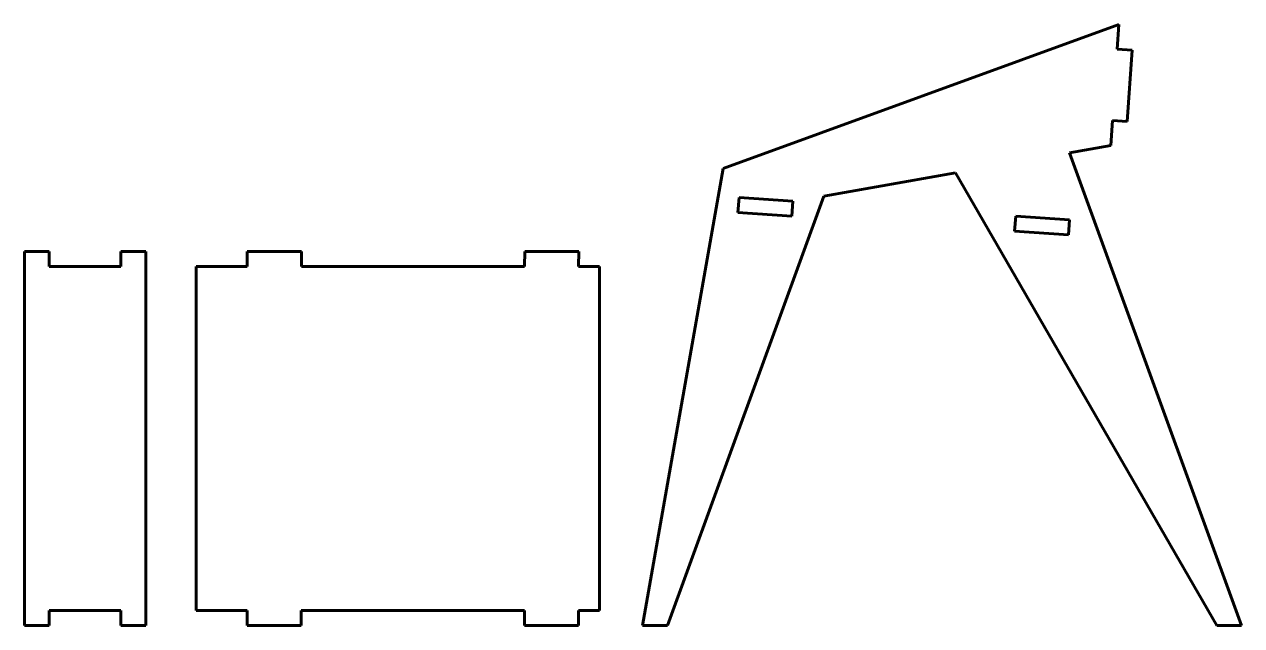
# Model space of a CAD drawing. Header units: millimetres. Extents: x 0 to 1465, y 0 to 723.
import ezdxf

# ---------------------------------------------------------------- set-up
doc = ezdxf.new("R2010")
doc.units = ezdxf.units.MM
doc.linetypes.add('K5LT_BASIC', pattern=[0])

msp = doc.modelspace()

# ---------------------------------------------------------------- linework, layer by layer
at = {"color": 150, "linetype": 'K5LT_BASIC', "lineweight": 60, "true_color": 0x0080ff}
for p, q in [((1317, 723.3), (840.8, 550)), ((1315, 693.4), (1317, 723.3)), ((1332.9, 692.2), (1315, 693.4)), ((1327.1, 606.4), (1332.9, 692.2)), ((1307.1, 577.7), (1309.2, 607.6)), ((1309.2, 607.6), (1327.1, 606.4)), ((1257.6, 568.9), (1307.1, 577.7)), ((1464.7, 0), (1257.6, 568.9)), ((840.8, 550), (743.8, 0)), ((961.9, 516.8), (1120.2, 544.7)), ((1120.2, 544.7), (1434.7, 0)), ((773.8, 0), (961.9, 516.8)), ((858.6, 497.1), (859.9, 515.1)), ((859.9, 515.1), (924.7, 510.7)), ((924.7, 510.7), (923.5, 492.7)), ((923.5, 492.7), (858.6, 497.1)), ((1191.5, 474.5), (1192.8, 492.5)), ((1192.8, 492.5), (1257.6, 488.1)), ((1257.6, 488.1), (1256.4, 470.1)), ((1256.4, 470.1), (1191.5, 474.5)), ((0, 450), (0, 0)), ((30, 450), (0, 450)), ((30, 432), (30, 450)), ((146, 450), (116, 450)), ((116, 450), (116, 432)), ((146, 0), (146, 450)), ((268.3, 432), (268.3, 450)), ((268.3, 450), (333.3, 450)), ((333.3, 450), (333.3, 432)), ((602, 450), (601.9, 432)), ((602, 450), (667, 450)), ((667, 450), (666.9, 432)), ((116, 432), (30, 432)), ((206.9, 18), (206.9, 432)), ((206.9, 432), (268.3, 432)), ((333.3, 432), (601.9, 432)), ((666.9, 432), (691.9, 432)), ((691.9, 432), (691.9, 18)), ((30, 18), (116, 18)), ((30, 0), (30, 18)), ((116, 18), (116, 0)), ((268.2, 18), (206.9, 18)), ((268.2, 0), (268.2, 18)), ((601.9, 18), (333.2, 18)), ((333.2, 18), (333.2, 0)), ((601.9, 0), (601.9, 18)), ((691.9, 18), (666.9, 18)), ((666.9, 18), (666.9, 0)), ((0, 0), (30, 0)), ((116, 0), (146, 0)), ((333.2, 0), (268.2, 0)), ((666.9, 0), (601.9, 0)), ((743.8, 0), (773.8, 0)), ((1434.7, 0), (1464.7, 0))]:
    msp.add_line(p, q, dxfattribs=at)

doc.saveas('drawing.dxf')
